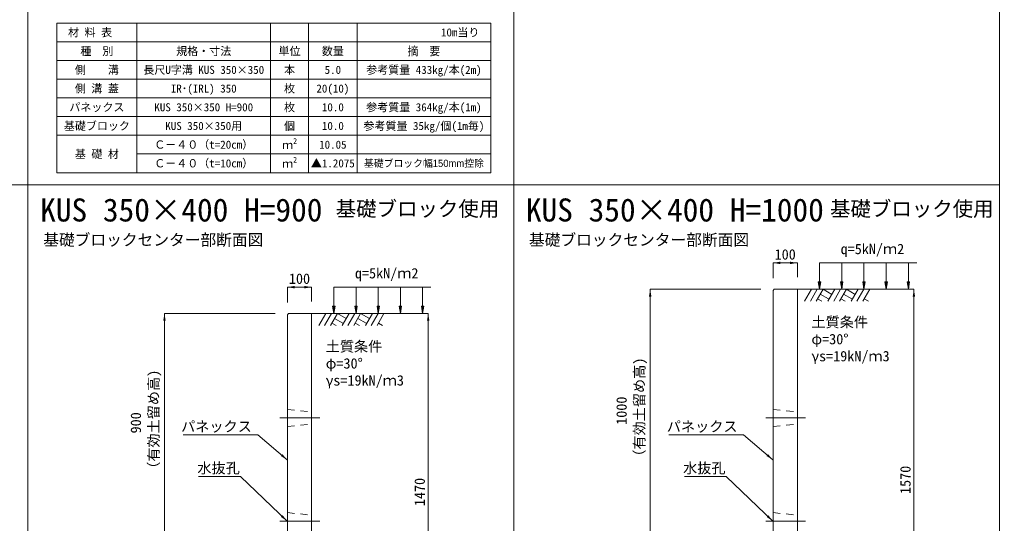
# Model space of a CAD drawing. Units: millimetres at full size, sheet at 1:40. Extents: x 206103 to 244503, y 883348 to 903496.
# Drawn here: x 219269 to 223303, y 891654 to 893729 of the extents above; entities that cross this region are included whole.
import ezdxf
from ezdxf.enums import TextEntityAlignment as Align

# ---------------------------------------------------------------- set-up
doc = ezdxf.new("R2010")
doc.units = ezdxf.units.MM
doc.header["$LTSCALE"] = 40
doc.linetypes.add('USER1', pattern=[28.575, 19.05, -3.175, 3.175, -3.175])
doc.linetypes.add('USER2', pattern=[1.35, 0.75, -0.6])
for name, color, linetype, lineweight in [('0_2', 7, 'Continuous', 20), ('Defpoints_3', 8, 'Continuous', 0), ('パネックスKUS', 2, 'Continuous', 20), ('図枠', 5, 'Continuous', 13), ('寸法・材料表', 7, 'Continuous', 13), ('寸法線', 7, 'Continuous', 13), ('引出線', 4, 'Continuous', 13), ('補助線', 8, 'USER1', 13), ('ﾊｯﾁﾝｸﾞ', 7, 'Continuous', 5)]:
    doc.layers.add(name, color=color, linetype=linetype, lineweight=lineweight)
doc.layers.add('文字', color=7, linetype='Continuous')
doc.styles.add('ＭＳ ゴシック', font='')
doc.styles.add('ＭＳ Ｐゴシック', font='')
doc.styles.get('ＭＳ ゴシック').set_extended_font_data('MS Gothic')
doc.styles.get('ＭＳ Ｐゴシック').set_extended_font_data('MS PGothic')

# ---------------------------------------------------------------- blocks, each defined once
blk = doc.blocks.new('filled_arrow')
at = {"color": 0, "linetype": 'Continuous', "lineweight": -2}
blk.add_solid([(7.5, 1.25), (0, 0), (7.5, -1.25)], dxfattribs=at)

msp = doc.modelspace()

# ---------------------------------------------------------------- hatches: boundary and pattern name
at = {"layer": '寸法線'}
for points in [[(222567.57, 892648.33), (222562.57, 892618.33), (222557.57, 892648.33)], [(222658.98, 892648.33), (222653.98, 892618.33), (222648.98, 892648.33)], [(222750.39, 892648.33), (222745.39, 892618.33), (222740.39, 892648.33)], [(222841.81, 892648.33), (222836.81, 892618.33), (222831.81, 892648.33)], [(222933.22, 892648.33), (222928.22, 892618.33), (222923.22, 892648.33)], [(220567.57, 892548.33), (220562.57, 892518.33), (220557.57, 892548.33)], [(220658.98, 892548.33), (220653.98, 892518.33), (220648.98, 892548.33)], [(220750.39, 892548.33), (220745.39, 892518.33), (220740.39, 892548.33)], [(220841.81, 892548.33), (220836.81, 892518.33), (220831.81, 892548.33)], [(220933.22, 892548.33), (220928.22, 892518.33), (220923.22, 892548.33)]]:
    msp.add_hatch(color=256, dxfattribs=at).paths.add_polyline_path(points)

# ---------------------------------------------------------------- linework, layer by layer
at = {"layer": '0_2'}
for p, q in [((222471.16, 892618.33), (222871.16, 892618.33)), ((220471.16, 892518.33), (220871.16, 892518.33))]:
    msp.add_line(p, q, dxfattribs=at)
at = {"layer": 'Defpoints_3'}
for p, q in [((219421.89, 893714.77), (221208.53, 893714.77)), ((219421.89, 893714.77), (219421.89, 893637.33)), ((219751.89, 893714.77), (219751.89, 893637.33)), ((220301.89, 893714.77), (220301.89, 893637.33)), ((220458.53, 893714.77), (220458.53, 893637.33)), ((220658.53, 893714.77), (220658.53, 893637.33)), ((221208.53, 893714.77), (221208.53, 893637.33))]:
    msp.add_line(p, q, dxfattribs=at)
at = {"layer": 'パネックスKUS'}
for p, q in [((222376.16, 892618.33), (222371.16, 892613.33)), ((222371.16, 892613.33), (222371.16, 891618.33)), ((222471.16, 892618.33), (222376.16, 892618.33)), ((222471.16, 891048.33), (222471.16, 892618.33)), ((220376.16, 892518.33), (220371.16, 892513.33)), ((220371.16, 892513.33), (220371.16, 891618.33)), ((220471.16, 892518.33), (220376.16, 892518.33)), ((220471.16, 891048.33), (220471.16, 892518.33))]:
    msp.add_line(p, q, dxfattribs=at)
at = {"layer": 'パネックスKUS', "linetype": 'USER2', "lineweight": 9}
for p, q in [((220371.16, 892123.33), (220471.16, 892113.33)), ((222371.16, 892123.33), (222471.16, 892113.33)), ((220371.16, 892053.33), (220471.16, 892063.33)), ((222371.16, 892053.33), (222471.16, 892063.33)), ((220371.16, 891698.33), (220471.16, 891688.33)), ((222371.16, 891698.33), (222471.16, 891688.33))]:
    msp.add_line(p, q, dxfattribs=at)
at = {"layer": '図枠'}
for p, q in [((219303.21, 903148.33), (219303.21, 883448.33)), ((221303.21, 903148.33), (221303.21, 883448.33)), ((223303.21, 903148.33), (223303.21, 883448.33)), ((206103.21, 893048.33), (223303.21, 893048.33))]:
    msp.add_line(p, q, dxfattribs=at)
at = {"layer": '寸法・材料表'}
for p, q in [((219421.89, 893637.33), (221208.53, 893637.33)), ((219421.89, 893637.33), (219421.89, 893098.33)), ((219751.89, 893637.33), (219751.89, 893098.33)), ((220301.89, 893637.33), (220301.89, 893098.33)), ((220458.53, 893637.33), (220458.53, 893098.33)), ((220658.53, 893637.33), (220658.53, 893098.33)), ((221208.53, 893637.33), (221208.53, 893098.33)), ((219421.89, 893560.33), (221208.53, 893560.33)), ((219421.89, 893483.33), (221208.53, 893483.33)), ((219421.89, 893406.33), (221208.53, 893406.33)), ((219421.89, 893329.33), (221208.53, 893329.33)), ((219421.89, 893252.33), (221208.53, 893252.33)), ((219751.89, 893175.33), (221208.53, 893175.33)), ((219421.89, 893098.33), (221208.53, 893098.33))]:
    msp.add_line(p, q, dxfattribs=at)
at = {"layer": '寸法線'}
for p, q in [((222371.16, 892726.88), (222471.16, 892726.88)), ((222371.16, 892663.33), (222371.16, 892726.88)), ((222471.16, 892668.33), (222471.16, 892726.88)), ((220371.16, 892626.88), (220471.16, 892626.88)), ((220371.16, 892563.33), (220371.16, 892626.88)), ((220471.16, 892568.33), (220471.16, 892626.88)), ((221865.21, 891618.33), (221865.21, 892618.33)), ((222321.16, 892618.33), (221865.21, 892618.33)), ((222521.16, 892618.33), (222951.05, 892618.33)), ((222951.05, 891048.33), (222951.05, 892618.33)), ((219865.21, 891618.33), (219865.21, 892518.33)), ((220321.16, 892518.33), (219865.21, 892518.33)), ((220521.16, 892518.33), (220951.05, 892518.33)), ((220951.05, 891048.33), (220951.05, 892518.33))]:
    msp.add_line(p, q, dxfattribs=at)
at = {"layer": '寸法線', "lineweight": 9}
for p, q in [((222962.57, 892726.88), (222562.57, 892726.88)), ((222562.57, 892648.33), (222562.57, 892726.88)), ((222653.98, 892648.33), (222653.98, 892726.88)), ((222745.39, 892648.33), (222745.39, 892726.88)), ((222836.81, 892648.33), (222836.81, 892726.88)), ((222928.22, 892648.33), (222928.22, 892726.88)), ((220962.57, 892626.88), (220562.57, 892626.88)), ((220562.57, 892548.33), (220562.57, 892626.88)), ((220653.98, 892548.33), (220653.98, 892626.88)), ((220745.39, 892548.33), (220745.39, 892626.88)), ((220836.81, 892548.33), (220836.81, 892626.88)), ((220928.22, 892548.33), (220928.22, 892626.88))]:
    msp.add_line(p, q, dxfattribs=at)
for points in [[(222567.57, 892648.33), (222562.57, 892618.33), (222557.57, 892648.33)], [(222658.98, 892648.33), (222653.98, 892618.33), (222648.98, 892648.33)], [(222750.39, 892648.33), (222745.39, 892618.33), (222740.39, 892648.33)], [(222841.81, 892648.33), (222836.81, 892618.33), (222831.81, 892648.33)], [(222933.22, 892648.33), (222928.22, 892618.33), (222923.22, 892648.33)], [(220567.57, 892548.33), (220562.57, 892518.33), (220557.57, 892548.33)], [(220658.98, 892548.33), (220653.98, 892518.33), (220648.98, 892548.33)], [(220750.39, 892548.33), (220745.39, 892518.33), (220740.39, 892548.33)], [(220841.81, 892548.33), (220836.81, 892518.33), (220831.81, 892548.33)], [(220933.22, 892548.33), (220928.22, 892518.33), (220923.22, 892548.33)]]:
    msp.add_lwpolyline(points, close=True, dxfattribs=at)
at = {"layer": '引出線'}
for points in [[(220370.21, 891915.83), (220250, 892019.29), (219941.75, 892019.29)], [(222370.21, 891915.83), (222250, 892019.29), (221941.75, 892019.29)], [(220370.21, 891663.33), (220177.75, 891846.78), (220006, 891846.78)], [(222370.21, 891663.33), (222177.75, 891846.78), (222006, 891846.78)]]:
    msp.add_lwpolyline(points, dxfattribs=at)
at = {"layer": '補助線'}
for p, q in [((220340.85, 892088.33), (220504.56, 892088.33)), ((222340.85, 892088.33), (222504.56, 892088.33)), ((220340.85, 891663.33), (220504.56, 891663.33)), ((222340.85, 891663.33), (222504.56, 891663.33))]:
    msp.add_line(p, q, dxfattribs=at)
at = {"layer": 'ﾊｯﾁﾝｸﾞ', "lineweight": 9}
for p, q in [((222529.8, 892618.32), (222501.16, 892568.7)), ((222553.43, 892618.32), (222524.78, 892568.7)), ((222577.05, 892618.32), (222548.4, 892568.7)), ((222577.05, 892618.32), (222613.62, 892597.21)), ((222625.8, 892618.32), (222597.16, 892568.7)), ((222649.43, 892618.32), (222620.78, 892568.7)), ((222673.05, 892618.32), (222644.4, 892568.7)), ((222673.05, 892618.32), (222709.61, 892597.21)), ((222721.8, 892618.32), (222693.15, 892568.7)), ((222745.42, 892618.32), (222716.78, 892568.7)), ((222769.05, 892618.32), (222740.4, 892568.7)), ((222554.2, 892578.75), (222571.62, 892568.7)), ((222565.63, 892598.54), (222599.04, 892579.25)), ((222650.2, 892578.75), (222667.62, 892568.7)), ((222661.62, 892598.54), (222695.04, 892579.25)), ((222746.2, 892578.75), (222763.62, 892568.7)), ((220529.8, 892518.32), (220501.16, 892468.7)), ((220553.43, 892518.32), (220524.78, 892468.7)), ((220577.05, 892518.32), (220548.4, 892468.7)), ((220565.63, 892498.54), (220599.04, 892479.25)), ((220577.05, 892518.32), (220613.62, 892497.21)), ((220625.8, 892518.32), (220597.16, 892468.7)), ((220649.43, 892518.32), (220620.78, 892468.7)), ((220673.05, 892518.32), (220644.4, 892468.7)), ((220661.62, 892498.54), (220695.04, 892479.25)), ((220673.05, 892518.32), (220709.61, 892497.21)), ((220721.8, 892518.32), (220693.15, 892468.7)), ((220745.42, 892518.32), (220716.78, 892468.7)), ((220769.05, 892518.32), (220740.4, 892468.7)), ((220554.2, 892478.75), (220571.62, 892468.7)), ((220650.2, 892478.75), (220667.62, 892468.7)), ((220746.2, 892478.75), (220763.62, 892468.7))]:
    msp.add_line(p, q, dxfattribs=at)

# ---------------------------------------------------------------- block references
at = {"layer": '寸法線', "xscale": 4, "yscale": 4}
for p in [(222371.16, 892726.88), (220371.16, 892626.88)]:
    msp.add_blockref('filled_arrow', p, dxfattribs=at)
for p, rotation in [((222471.16, 892726.88), 180), ((220471.16, 892626.88), 180), ((221865.21, 892618.33), 270), ((222951.05, 892618.33), 270), ((219865.21, 892518.33), 270), ((220951.05, 892518.33), 270)]:
    msp.add_blockref('filled_arrow', p, dxfattribs=dict(at, rotation=rotation))
at = {"layer": '引出線', "xscale": 4, "yscale": 4}
for p, rotation in [((220370.21, 891915.83), 139.3), ((222370.21, 891915.83), 139.3), ((220370.21, 891663.33), 136.4), ((222370.21, 891663.33), 136.4)]:
    msp.add_blockref('filled_arrow', p, dxfattribs=dict(at, rotation=rotation))

# ---------------------------------------------------------------- texts
at = {"layer": '0_2', "style": 'ＭＳ ゴシック'}
for p in [(219365.97, 892783.91), (221365.97, 892783.91)]:
    msp.add_text('基礎ブロックセンター部断面図', height=47.47, dxfattribs=at).set_placement(p, align=Align.BOTTOM_LEFT)
at = {"layer": '寸法・材料表', "style": 'ＭＳ ゴシック'}
msp.add_text('\u3000材 料 表', height=33.23, dxfattribs=at).set_placement((219422.94, 893676.05), align=Align.MIDDLE_LEFT)
msp.add_text('10m当り\u3000', height=33.23, dxfattribs=at).set_placement((221207.47, 893676.05), align=Align.MIDDLE_RIGHT)
at = {"layer": '寸法・材料表'}
for s, height, style, p in [('種\u3000別', 33.23, 'ＭＳ ゴシック', (219586.89, 893598.83)), ('規格・寸法', 33.23, 'ＭＳ ゴシック', (220026.89, 893598.83)), ('単位', 33.23, 'ＭＳ ゴシック', (220380.21, 893598.83)), ('数量', 33.23, 'ＭＳ ゴシック', (220558.53, 893598.83)), ('側\u3000\u3000溝', 33.23, 'ＭＳ ゴシック', (219586.89, 893521.83)), ('長尺U字溝 KUS 350×350', 33.23, 'ＭＳ ゴシック', (220026.89, 893521.83)), ('本', 33.23, 'ＭＳ ゴシック', (220380.21, 893521.83)), ('5.0', 33.23, 'ＭＳ ゴシック', (220558.53, 893521.83)), ('参考質量 433kg/本(2m)', 33.23, 'ＭＳ ゴシック', (220933.53, 893521.83)), ('側 溝 蓋', 33.23, 'ＭＳ ゴシック', (219586.89, 893444.83)), ('IR･(IRL) 350', 33.23, 'ＭＳ ゴシック', (220026.89, 893444.83)), ('枚', 33.23, 'ＭＳ ゴシック', (220380.21, 893444.83)), ('20(10)', 33.23, 'ＭＳ ゴシック', (220558.53, 893444.83)), ('パネックス', 33.23, 'ＭＳ ゴシック', (219586.89, 893367.83)), ('KUS 350×350 H=900', 33.23, 'ＭＳ ゴシック', (220026.89, 893367.83)), ('枚', 33.23, 'ＭＳ ゴシック', (220380.21, 893367.83)), ('10.0', 33.23, 'ＭＳ ゴシック', (220558.53, 893367.83)), ('参考質量 364kg/本(1m)', 33.23, 'ＭＳ ゴシック', (220933.53, 893367.83)), ('基礎ブロック', 33.23, 'ＭＳ ゴシック', (219586.89, 893290.83)), ('KUS 350×350用', 33.23, 'ＭＳ ゴシック', (220026.89, 893290.83)), ('個', 33.23, 'ＭＳ ゴシック', (220380.21, 893290.83)), ('10.0', 33.23, 'ＭＳ ゴシック', (220558.53, 893290.83)), ('参考質量 35kg/個(1m毎)', 33.23, 'ＭＳ ゴシック', (220933.53, 893290.83)), ('Ｃ－４０（t=20cm）', 33.23, 'ＭＳ ゴシック', (220026.89, 893213.83)), ('10.05', 33.23, 'ＭＳ ゴシック', (220558.53, 893213.83)), ('基 礎 材', 33.23, 'ＭＳ ゴシック', (219586.89, 893175.33)), ('Ｃ－４０（t=10cm）', 33.23, 'ＭＳ ゴシック', (220026.89, 893136.83)), ('▲1.2075', 33.23, 'ＭＳ ゴシック', (220558.53, 893136.83)), ('基礎ブロック幅150mm控除', 29.69, 'ＭＳ Ｐゴシック', (220933.53, 893136.83))]:
    msp.add_text(s, height=height, dxfattribs=dict(at, style=style)).set_placement(p, align=Align.MIDDLE_CENTER)
at = {"layer": '寸法・材料表', "style": 'ＭＳ Ｐゴシック', "width": 0.95}
msp.add_text('摘\u3000要', height=34.64, dxfattribs=at).set_placement((220933.53, 893598.83), align=Align.MIDDLE_CENTER)
at = {"layer": '寸法・材料表', "style": 'ＭＳ ゴシック'}
for s, height, p in [('ｍ', 33.23, (220349.61, 893185.72)), ('2', 23.26, (220394.94, 893210.22)), ('ｍ', 33.23, (220349.61, 893108.72)), ('2', 23.26, (220394.94, 893133.22))]:
    msp.add_text(s, height=height, dxfattribs=at).set_placement(p, align=Align.BOTTOM_LEFT)
at = {"layer": '寸法線', "style": 'ＭＳ ゴシック'}
for p in [(222421.16, 892761.88), (220421.16, 892661.88)]:
    msp.add_text('100', height=42.72, dxfattribs=at).set_placement(p, align=Align.MIDDLE_CENTER)
for s, p in [('（有効土留め高)', (221854.41, 891899.8)), ('（有効土留め高)', (219854.41, 891849.8)), ('1000', (221781.28, 892060.06)), ('900', (219781.28, 892024.62))]:
    msp.add_text(s, height=42.72, rotation=90, dxfattribs=at).set_placement(p, align=Align.BOTTOM_LEFT)
for s, p in [('1570', (222916.05, 891833.33)), ('1470', (220916.05, 891783.33))]:
    msp.add_text(s, height=42.72, rotation=90, dxfattribs=at).set_placement(p, align=Align.MIDDLE_CENTER)
at = {"layer": '引出線', "style": 'ＭＳ ゴシック'}
for s, p in [('パネックス', (220225, 892074.43)), ('パネックス', (222225, 892074.43)), ('水抜孔', (220175.5, 891903.06)), ('水抜孔', (222175.5, 891903.06))]:
    msp.add_text(s, height=42.72, dxfattribs=at).set_placement(p, align=Align.TOP_RIGHT)
at = {"layer": '文字', "style": 'ＭＳ ゴシック'}
for s, height, p in [('KUS 350×400 H=900', 94.94, (219353.21, 892868.83)), ('KUS 350×400 H=1000', 94.94, (221353.21, 892868.83)), ('q=5kN/ｍ2', 42.72, (222649.45, 892750.15)), ('q=5kN/ｍ2', 42.72, (220649.45, 892650.15))]:
    msp.add_text(s, height=height, dxfattribs=at).set_placement(p, align=Align.BOTTOM_LEFT)
for p in [(221243.58, 892949.79), (223279.2, 892949.79)]:
    msp.add_text('基礎ブロック使用', height=61.71, dxfattribs=at).set_placement(p, align=Align.MIDDLE_RIGHT)
for s, p in [('土質条件', (222529.12, 892504.36)), ('土質条件', (220529.12, 892404.36)), ('φ=30°', (222529.12, 892434.36)), ('γs=19kN/ｍ3', (222529.12, 892364.36)), ('φ=30°', (220529.12, 892334.36)), ('γs=19kN/ｍ3', (220529.12, 892264.36))]:
    msp.add_text(s, height=42.72, dxfattribs=at).set_placement(p, align=Align.TOP_LEFT)

doc.saveas('drawing.dxf')
